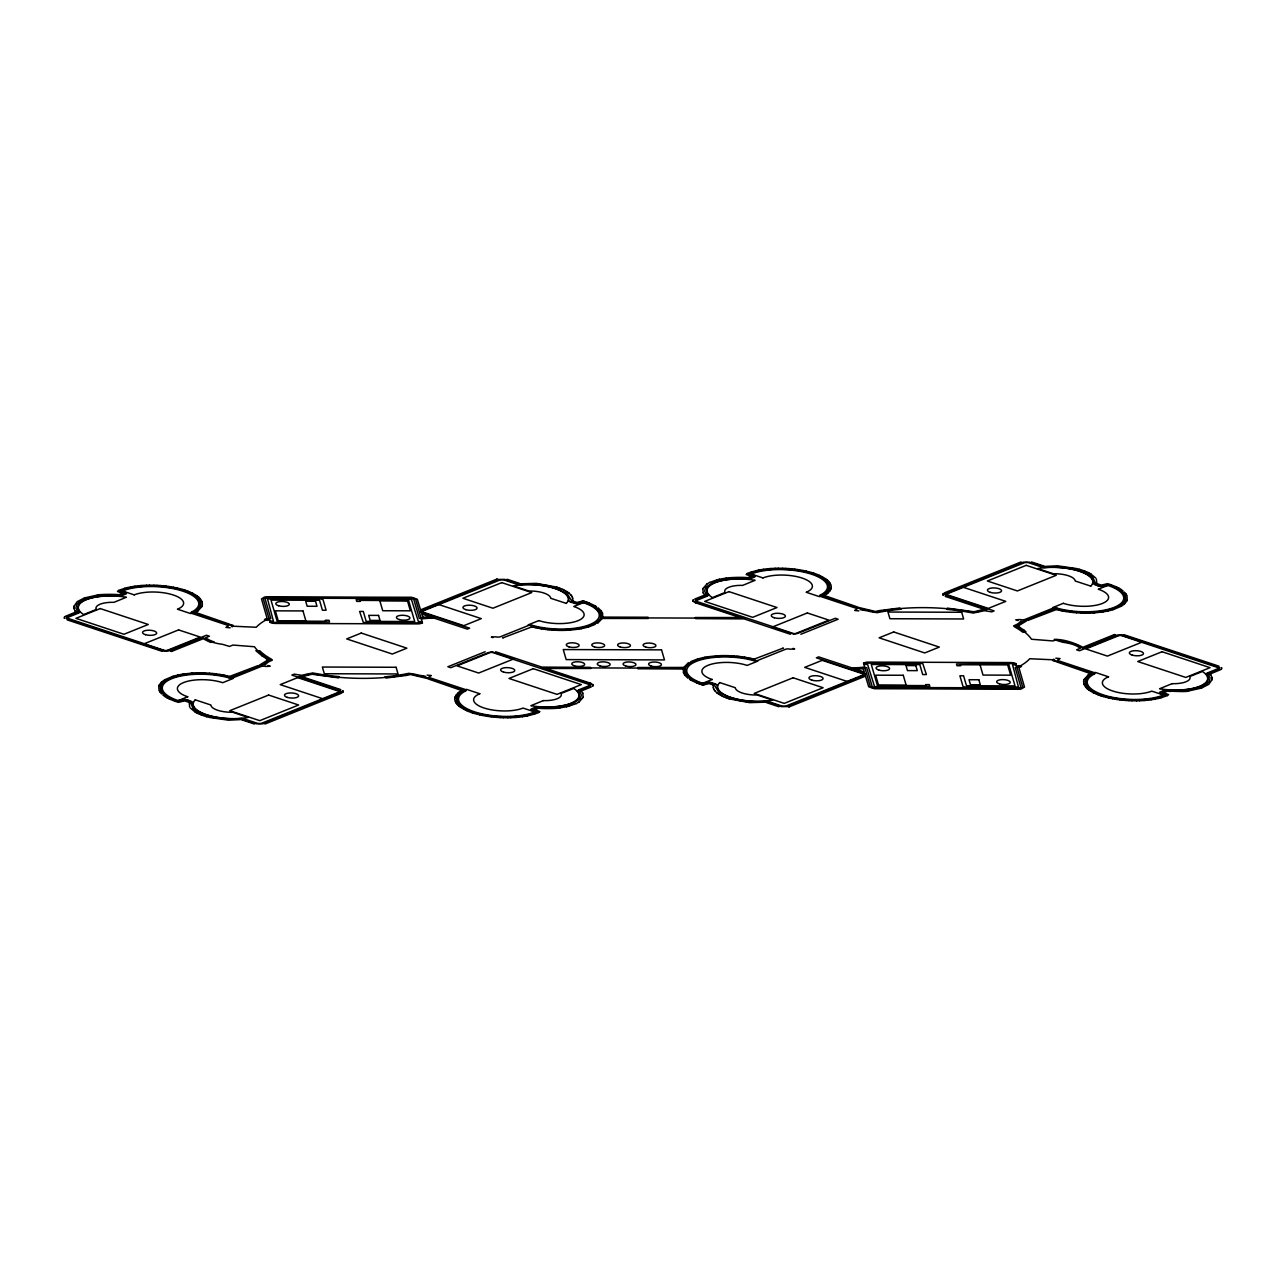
<?xml version="1.0" encoding="UTF-8"?>
<svg xmlns="http://www.w3.org/2000/svg" width="1286" height="1286" viewBox="0 0 1286 1286"><rect width="100%" height="100%" fill="white"/><g stroke="black" fill="none" stroke-linecap="round" stroke-linejoin="round"><path stroke-width="1.5" d="M73.849 607.313L73.945 606.333M454.794 698.587L455.035 700.757M831.206 587.413L830.965 585.243M1212.151 678.686L1212.055 679.667M202.4 604.902L202.047 601.639M420.313 611.734L422.355 613.358M454.794 698.555L455.131 696.948M592.621 686.097L592.46 686.258A3.086 1.109 2.7 0 0 592.701 686.017L592.959 685.342M693.041 600.658L693.299 599.983A3.086 1.109 2.7 0 1 693.492 599.806L693.379 599.903M831.206 587.445L830.869 589.052M865.671 674.443L863.645 672.642M1083.6 681.098L1083.953 684.361M190.81 703.185L193.318 709.068L202.24 714.325M1095.19 582.815L1092.682 576.932L1083.76 571.675M572.704 600.305L572.688 598.311M713.296 685.695L713.312 687.688M190.81 703.185C189.363 696.449 179.317 703.249 175.925 700.693M1095.19 582.815C1096.62 589.551 1107.053 582.896 1110.075 585.307M572.704 600.305L571.338 601.8L568.444 600.948A36.651 13.133 2.7 0 0 519.817 584.825L517.181 583.924L536.391 583.362L556.886 587.139M713.296 685.695L714.486 684.232L717.556 684.988A36.651 13.133 2.7 0 0 766.183 701.175L768.819 702.076L749.642 702.638L729.114 698.861M158.757 686.306L159.014 690.116M202.4 604.934L201.918 606.526M602.764 616.958L602.523 613.165M683.236 669.041L683.477 672.835M1083.6 681.066L1084.082 679.474M1127.243 599.694L1126.986 595.884M73.945 606.317L77.273 601.623L84.474 597.942M1212.055 679.683L1208.727 684.377L1201.526 688.058M158.773 686.274L159.4 684.715M602.716 617.103L648.064 617.248A4.019 1.447 2.7 0 0 648.273 618.486L602.186 618.453M683.236 669.009L637.936 668.752A4.019 1.447 2.7 0 0 637.727 667.514L683.863 667.434M1127.227 599.726L1126.6 601.285M583.121 697.35L582.815 693.106M702.879 588.65L703.185 592.894M583.121 697.366L579.118 701.963M702.879 588.634L706.882 584.037M455.148 696.932L455.919 695.372M830.852 589.068L830.081 590.628M199.828 606.863C201.404 590.435 176.021 588.988 164.286 586.593M161.216 684.891L160.846 690.116M201.902 606.558L197.835 611.043M457.43 696.08L456.884 700.774M828.57 589.92L829.116 585.226M1084.098 679.442L1088.165 674.957M1124.784 601.109L1125.154 595.884M1086.172 679.137C1084.596 695.565 1109.979 697.012 1121.713 699.407M75.376 611.364L77.433 612.827L80.07 612.088A36.651 13.133 2.7 0 1 119.357 596.174C127.893 593.843 99.392 594.084 97.382 595.064M1210.624 674.636L1208.567 673.173L1205.93 673.912A36.651 13.133 2.7 0 1 1166.643 689.826L1164.393 690.502L1170.324 691.53M199.828 606.863L192.996 612.827L233.039 626.202L256.252 627.263A100.485 36.008 2.7 0 1 268.083 618.823L268.951 618.405M159.416 684.682L161.425 682.159M161.232 684.891L161.859 683.895M457.43 696.08L464.262 690.116L423.833 676.613A26.25 9.404 2.7 0 1 412.292 674.218L409.929 673.896A100.485 36.008 2.7 0 1 312.369 673.591L310.199 673.896A26.25 9.404 2.7 0 1 300.024 676.227L299.059 676.613L339.15 689.907L341.224 691.53M602.121 618.598L598.311 622.569M683.879 667.402L687.688 663.431M828.57 589.92L821.738 595.884L862.167 609.387A26.25 9.404 2.7 0 1 873.708 611.782L876.071 612.104A100.485 36.008 2.7 0 1 973.631 612.409L975.801 612.104M1124.768 601.109L1124.141 602.105M1126.584 601.318L1124.575 603.841M1086.172 679.137L1093.004 673.173L1052.961 659.798L1029.748 658.737A100.485 36.008 2.7 0 1 1017.917 667.177L1017.049 667.595M580.324 698.764L581.385 694.987L579.359 690.743L590.21 686.29L590.869 684.65M705.676 587.236L704.615 591.013L706.609 595.305L695.79 599.71L695.131 601.35M64.573 616.926L64.348 617.344A3.086 1.109 2.7 0 0 64.316 617.441L64.429 618.132M259.274 665.232L268.276 659.734L267.343 659.22M341.111 691.932L262.714 723.825L256.573 723.809L241.43 719.244M342.912 692.157L342.799 692.318A3.086 1.109 2.7 0 0 342.96 692.077L343.041 691.386M420.409 611.348L498.823 579.456L504.466 579.359L518.837 583.989L523.129 583.844M455.935 695.34L457.639 693.331M830.065 590.66L828.361 592.669M865.591 674.652L787.177 706.544L781.534 706.641L767.276 702.027L762.871 702.156M943.088 593.843L943.201 593.682A3.086 1.109 2.7 0 0 943.04 593.923L942.96 594.614M944.888 594.068L1023.286 562.175L1029.427 562.191L1044.57 566.756M1026.726 620.768L1017.724 626.266L1018.657 626.78M1221.427 669.074L1221.652 668.656A3.086 1.109 2.7 0 0 1221.684 668.559L1221.571 667.868M580.324 698.764L571.177 704.519M705.676 587.236L714.823 581.481M161.875 683.895L169.479 678.558M1124.125 602.105L1116.521 607.442M121.511 595.772L125.803 594.036A3.135 1.125 2.7 0 0 125.289 592.476L121.704 591.287L122.459 590.965A42.968 15.4 2.7 0 1 181.181 590.628A42.968 15.4 2.7 0 1 191.71 611.975M582.815 693.09L580.516 690.293L577.205 690.855A36.651 13.133 2.7 0 1 537.918 706.77C530.25 709.165 557.433 708.843 559.892 707.879M703.185 592.91L705.484 595.707L708.795 595.145A36.651 13.133 2.7 0 1 748.082 579.23C755.38 576.466 729.017 577.382 726.108 578.121M66.55 616.991L66.39 618.293M1219.449 669.009L1219.61 667.707M161.457 682.127L164.64 679.796M457.671 693.315L459.423 691.9M828.329 592.685L826.577 594.1M1124.543 603.873L1121.36 606.204M66.567 616.958L77.867 612.249L75.922 608.198L76.678 604.613L80.279 601.157L86.098 598.44M1219.433 669.041L1208.133 673.751L1210.078 677.802L1209.322 681.387L1206.011 684.666L1199.902 687.56M197.803 611.075L196.42 611.959M459.472 691.868L460.854 690.984M598.279 622.585L596.897 623.469M687.721 663.415L689.103 662.531M826.528 594.132L825.146 595.016M1088.197 674.925L1089.58 674.041M706.898 584.021L709.727 582.413M579.102 701.979L576.273 703.587M65.216 616.396L75.922 612.007M164.672 679.78L173.063 676.275M1121.328 606.22L1112.937 609.725M1220.784 669.604L1210.078 673.993M195.601 612.425L229.535 624.192M461.658 690.518L427.74 678.751M824.342 595.482L858.26 607.249M1090.399 673.575L1056.465 661.808M119.18 591.287C133.824 594.18 113.779 596.318 110.419 595.048M595.257 624.369L588.474 627.005M747.905 574.344C762.614 577.253 742.376 579.375 739.145 578.105M538.014 711.688C523.482 708.682 543.689 706.48 546.855 707.895M690.743 661.631L697.526 658.995M1166.756 694.745C1149.314 688.267 1185.162 693.09 1188.618 690.936M709.743 582.413L717.25 579.777M576.257 703.587L568.75 706.223M118.617 590.419L117.428 591.447L122.475 593.248L118.923 594.695M119.26 591.255L129.484 587.943M341.787 693.074L264.9 724.05M747.343 573.476L746.153 574.504L751.201 576.305L747.648 577.735M747.986 574.312L758.226 571M538.014 711.688L527.774 715M538.657 712.524L539.895 711.56L534.799 709.695L538.352 708.264M944.213 592.926L1021.1 561.95M1166.74 694.745L1156.516 698.057M1167.383 695.581L1168.636 694.617L1163.525 692.752L1167.077 691.305M118.666 590.403L124.806 588.265M169.495 678.558L172.292 677.465M747.391 573.443L751.329 571.981M538.609 712.557L534.671 714.019M1116.505 607.442L1113.708 608.535M1167.334 695.597L1161.194 697.735M79.073 612.859L68.624 617.071A3.713 1.334 2.7 0 0 69.106 618.775L164.303 650.33A3.713 1.334 2.7 0 0 168.964 650.346L206.516 635.236L209.393 636.2L205.696 637.679L206.548 638.322A24.418 8.745 2.7 0 0 214.183 641.907L210.486 642.389L203.172 638.74L172.099 651.214M170.668 650.732L203.092 637.679L204.876 638.547A26.283 9.42 2.7 0 0 222.414 644.302L229.519 646.424L232.911 645.058L254.499 646.745A100.485 36.008 2.7 0 0 269.996 659.541L269.369 660.361A26.25 9.404 2.7 0 0 264.048 664.299L231.544 677.352L224.745 676.05M230.178 627.825L225.934 627.407L227.509 626.764A3.713 1.334 2.7 0 0 227.011 625.076L192.241 613.535A3.135 1.125 2.7 0 1 191.55 612.04M258.084 665.601L229.599 676.452M265.012 664.926L266.379 663.672A24.418 8.745 2.7 0 1 269.401 661.47L272.375 660.12L271.507 659.22A98.588 35.333 2.7 0 1 259.788 650.78L255.882 650.7L262.119 655.924M496.621 579.214L420.522 609.869L417.323 599.244L411.52 597.267L264.546 597.025L261.492 598.922L267.038 618.148L264.498 619.627A4.019 1.447 2.7 0 1 267.44 620.382L270.799 618.47L265.221 599.228A3.086 1.109 2.7 0 1 267.665 598.103L410.781 598.553A3.086 1.109 2.7 0 1 413.835 599.565L419.3 618.277L422.724 618.759A67.708 24.273 2.7 0 1 433.848 618.036L467.316 629.111L469.647 628.179L423.271 612.795A3.713 1.334 2.7 0 1 422.772 611.091L499.756 580.082A3.713 1.334 2.7 0 1 504.433 580.099L517.422 584.407M581.995 601.446C568.187 609.21 571.45 588.57 557.899 588.425M503.437 637.663L531.938 626.829M427.097 675.118L431.324 675.536L429.765 676.179A3.713 1.334 2.7 0 0 430.247 677.883L465.018 689.409A3.135 1.125 2.7 0 1 465.709 690.904M485.16 651.729L447.866 666.759L450.759 667.707L488.294 652.597A3.713 1.334 2.7 0 1 492.972 652.613L588.152 684.168A3.713 1.334 2.7 0 1 588.65 685.872L578.186 690.1M694.697 599.083L704.648 595.064M707.814 595.9L697.35 600.128A3.713 1.334 2.7 0 0 697.848 601.832L793.028 633.387A3.713 1.334 2.7 0 0 797.706 633.403L835.241 618.293L838.134 619.241L800.84 634.271M750.252 578.813L754.528 577.076A3.135 1.125 2.7 0 0 754.014 575.533L750.429 574.344L751.201 574.022A42.968 15.4 2.7 0 1 809.907 573.685A42.968 15.4 2.7 0 1 820.436 595.032M535.748 707.187L531.52 708.891A3.135 1.125 2.7 0 0 531.986 710.467L535.571 711.656L534.799 711.978A42.968 15.4 2.7 0 1 476.093 712.315A42.968 15.4 2.7 0 1 465.564 690.968M581.352 690.936L591.303 686.917M858.903 610.882L854.676 610.464L856.235 609.821A3.713 1.334 2.7 0 0 855.753 608.117L820.982 596.591A3.135 1.125 2.7 0 1 820.291 595.096M782.563 648.337L754.062 659.171M704.005 684.554C717.829 676.597 714.678 697.591 728.101 697.575M789.379 706.786L865.478 676.131L868.677 686.756L874.48 688.733L1021.052 689.055L1024.508 687.078L1018.962 667.852L1021.502 666.373A4.019 1.447 2.7 0 1 1018.56 665.618L1015.217 667.595L1020.811 686.901A3.086 1.109 2.7 0 1 1018.335 687.897L875.219 687.447A3.086 1.109 2.7 0 1 872.165 686.435L866.7 667.723L863.276 667.241A67.708 24.273 2.7 0 1 852.152 667.964L818.684 656.889L816.353 657.821L862.729 673.205A3.713 1.334 2.7 0 1 863.227 674.909L786.244 705.918A3.713 1.334 2.7 0 1 781.566 705.901L768.594 701.609M1020.988 621.074L1019.621 622.328A24.418 8.745 2.7 0 1 1016.599 624.53L1013.625 625.88L1014.493 626.78A98.588 35.333 2.7 0 1 1022.354 631.876L1022.884 632.23A4.019 1.447 2.7 0 1 1025.971 631.812L1023.881 630.076M1027.916 620.399L1056.401 609.548M1055.822 658.175L1060.066 658.593L1058.491 659.236A3.713 1.334 2.7 0 0 1058.989 660.924L1093.759 672.465A3.135 1.125 2.7 0 1 1094.45 673.96M1113.901 634.786L1082.86 647.292C1074.598 642.807 1063.072 638.997 1054.231 639.48A4.019 1.447 2.7 0 1 1057.205 640.621L1063.152 642.325A24.418 8.745 2.7 0 1 1079.452 647.678L1080.304 648.321L1076.607 649.8L1079.484 650.764L1117.036 635.654A3.713 1.334 2.7 0 1 1121.697 635.67L1216.894 667.225A3.713 1.334 2.7 0 1 1217.376 668.929L1206.927 673.141M1115.332 635.268L1082.908 648.321L1081.124 647.453A26.283 9.42 2.7 0 0 1063.586 641.698L1056.481 639.576L1053.089 640.942L1031.501 639.255A100.485 36.008 2.7 0 0 1016.004 626.459L1016.631 625.639A26.25 9.404 2.7 0 0 1022 621.717L1054.456 608.648L1061.255 609.95M1164.473 690.244L1160.261 691.948A3.135 1.125 2.7 0 0 1160.711 693.524L1164.296 694.713L1163.541 695.035A42.968 15.4 2.7 0 1 1104.819 695.372A42.968 15.4 2.7 0 1 1094.29 674.025M170.652 650.748L162.856 650.716L68.222 619.354M172.035 651.246L171.167 651.52M496.701 579.182L497.569 578.909M503.373 637.695L502.505 637.969M782.627 648.305L783.495 648.031M789.299 706.818L788.431 707.091M1113.965 634.754L1114.833 634.48M1115.348 635.252L1123.144 635.284L1217.778 666.646M84.49 597.926L97.35 595.08M1201.51 688.074L1188.65 690.92M86.098 598.424L97.141 595.9L110.403 595.048M714.839 581.481L725.867 578.957L739.145 578.105M571.161 704.519L560.133 707.043L546.855 707.895M1199.902 687.576L1188.859 690.1L1175.597 690.952M172.308 677.465L182.532 674.925M1113.692 608.535L1103.468 611.075M751.394 571.965L758.354 570.164M534.606 714.035L527.646 715.836M173.112 676.259L177.741 675.07M588.409 627.021L581.256 628.725M697.591 658.979L704.744 657.275M1112.888 609.741L1108.259 610.93M124.871 588.232L127.153 587.654M1161.129 697.768L1158.847 698.346M717.266 579.761L719.453 579.247M568.734 706.239L566.547 706.753M127.218 587.638L130.899 586.866M1158.782 698.362L1155.101 699.134M719.485 579.247L726.076 578.121M566.515 706.753L559.924 707.879M129.5 587.943L131.911 587.461M177.806 675.054L182.901 674.105M758.242 571L760.653 570.518M527.758 715L525.347 715.482M1108.194 610.946L1103.099 611.895M1156.5 698.057L1154.089 698.539M758.418 570.148L759.624 569.907M526.376 716.093L527.582 715.852M405.99 675.471L410.7 674.539L427.032 678.445M880.01 610.529L875.3 611.461L859.096 607.571M130.963 586.85L134.885 586.207M131.928 587.461L146.781 585.918M759.705 569.907L763.611 569.264M760.669 570.502L775.522 568.975M581.192 628.741L578.62 629.175M405.974 675.471L386.105 678.011A4.019 1.447 2.7 0 0 384.948 676.79L384.948 676.79A98.588 35.333 2.7 0 0 408.852 673.301L415.378 674.33A24.418 8.745 2.7 0 0 421.872 675.68L425.537 676.323M880.026 610.529L899.895 607.989A4.019 1.447 2.7 0 0 901.052 609.21L901.1 609.226A98.588 35.333 2.7 0 0 877.148 612.699L870.622 611.67A24.418 8.745 2.7 0 0 864.128 610.32L860.463 609.677M704.808 657.259L707.38 656.825M525.331 715.498L510.478 717.025M526.295 716.093L522.389 716.736M1154.072 698.539L1139.219 700.082M1155.037 699.15L1151.115 699.793M182.548 674.925L187.772 674.202M1103.452 611.075L1098.228 611.798M182.966 674.089L191.325 673.173M578.555 629.175L570.212 630.108M707.445 656.825L715.788 655.892M1103.034 611.911L1094.675 612.827M134.95 586.207L140.495 585.596M763.691 569.264L769.237 568.637M522.309 716.736L516.763 717.363M1151.05 699.793L1145.505 700.404M421.117 618.212L422.049 618.116A69.573 24.932 2.7 0 1 433.478 617.36L434.363 617.344L422.387 613.374M864.883 667.788L863.951 667.884A69.573 24.932 2.7 0 1 852.522 668.64L851.637 668.656L863.613 672.626M187.788 674.202L209.28 673.88M1098.212 611.798L1076.72 612.12M140.576 585.58L141.942 585.484M769.301 568.637L770.684 568.525M515.316 717.475L516.699 717.363M1144.058 700.516L1145.424 700.42M142.023 585.468L146.379 585.243M770.764 568.525L775.12 568.299M570.132 630.108L565.776 630.333M1093.213 612.924L1094.611 612.843M191.389 673.157L192.787 673.076M715.868 655.892L720.224 655.667M515.236 717.475L510.88 717.701M1143.977 700.532L1139.621 700.757M1045.791 566.676L1057.639 566.612M240.209 719.324L228.361 719.388M1093.132 612.924L1090.255 613.068M192.868 673.076L195.745 672.932M523.756 583.828L538.818 584.31M762.244 702.172L747.182 701.69M146.459 585.243L149.385 585.178M775.185 568.299L778.126 568.235M146.797 585.918L162.824 586.432M775.538 568.959L792.996 569.634M1090.174 613.068L1087.249 613.133M565.695 630.333L562.77 630.397M720.305 655.667L723.23 655.603M195.826 672.932L198.751 672.867M510.462 717.041L493.004 716.366M1139.203 700.082L1123.176 699.568M1139.541 700.757L1136.615 700.822M510.815 717.701L507.874 717.765M778.207 568.235L782.676 568.283M149.465 585.178L153.95 585.226M1087.168 613.133L1084.211 613.117M562.689 630.397L559.731 630.397M723.311 655.603L726.269 655.603M198.832 672.867L201.789 672.883M1136.535 700.822L1132.05 700.774M507.793 717.765L503.324 717.717M269.722 621.074L273.42 621.09L267.52 598.971L320.986 598.938L322.995 599.549L326.114 610.223L322.416 610.207L319.539 600.273L270.992 600.112L277.101 621.106L325.631 621.251L325.342 620.254L329.023 620.27L329.521 622.006L270.124 622.424L263.373 599.196A4.951 1.768 2.7 0 1 267.761 597.427L410.298 597.877A4.951 1.768 2.7 0 1 415.732 599.678L422.483 622.906L363.359 622.52L359.614 611.445L363.295 611.445L366.188 621.379L414.719 621.54L408.61 600.546L360.08 600.401L360.369 601.398L356.688 601.398L356.19 599.646L411.424 599.421L418.4 621.556L422.081 621.556M863.919 664.444L867.6 664.444L874.576 686.579L929.81 686.354L929.312 684.602L925.631 684.602L925.92 685.599L877.39 685.454L871.281 664.46L919.812 664.621L922.705 674.555L926.386 674.555L922.769 663.528L863.517 663.094L870.268 686.322A4.951 1.768 2.7 0 0 875.702 688.123L1018.239 688.573A4.951 1.768 2.7 0 0 1022.627 686.804L1015.876 663.576L956.479 664.058L956.977 665.73L960.658 665.746L960.369 664.749L1008.899 664.894L1015.008 685.888L966.461 685.727L963.584 675.793L959.886 675.777L963.005 686.451L965.014 687.062L1018.48 687.029L1012.58 664.91L1016.278 664.926M1175.581 690.952L1171.176 690.839M1084.13 613.117L1081.156 613.036M559.651 630.397L555.166 630.236M726.349 655.603L730.834 655.764M201.87 672.883L204.844 672.964M782.756 568.283L785.73 568.396M154.031 585.226L157.005 585.339M1131.969 700.774L1128.995 700.661M503.244 717.717L500.27 717.604M1081.076 613.036L1076.591 612.779M204.924 672.964L209.409 673.221M1057.639 566.612L1072.91 568.525M228.361 719.388L213.09 717.475M785.81 568.396L788.784 568.589M157.085 585.339L160.043 585.532M555.086 630.236L552.112 630.06M730.914 655.764L733.888 655.94M1128.915 700.661L1125.957 700.468M500.19 717.604L497.216 717.411M788.865 568.589L794.812 569.168M1076.703 612.12L1068.103 611.171M1076.511 612.779L1073.553 612.522M160.123 585.532L166.071 586.111M552.032 630.044L549.09 629.802M733.968 655.956L736.91 656.198M1125.877 700.468L1119.929 699.889M209.489 673.221L212.447 673.478M209.296 673.88L217.897 674.828M497.135 717.411L491.188 716.832M1072.058 612.361L1073.472 612.506M162.84 586.432L164.254 586.593M547.579 629.642L549.009 629.786M736.991 656.214L738.421 656.358M1121.746 699.407L1123.16 699.568M212.528 673.494L213.942 673.639M538.818 584.31L547.852 585.677M747.182 701.69L738.148 700.323M793.012 569.634C805.502 571.868 822.124 573.058 829.116 585.226M1070.563 612.2L1071.977 612.361M546.084 629.465L547.498 629.626M738.502 656.374L739.916 656.535M214.023 673.639L215.437 673.8M492.988 716.366C480.498 714.132 463.876 712.942 456.884 700.774M794.877 569.184L797.754 569.569M1070.482 612.184L1066.142 611.573M1055.645 661.486L1052.832 660.618A4.019 1.447 2.7 0 0 1053.379 659.268L1054.263 659.38M1119.849 699.873L1116.971 699.488M546.003 629.465L541.679 628.854M739.997 656.535L744.321 657.146M166.151 586.127L169.029 586.512M230.242 624.514L233.168 625.382A4.019 1.447 2.7 0 0 232.621 626.732L231.737 626.62M215.518 673.816L219.858 674.427M491.123 716.816L488.246 716.431M1076.703 568.573L1058.073 565.904L1041.644 566.644L1044.296 567.544A36.651 13.133 2.7 0 1 1092.923 583.667L1096.878 584.085L1096.363 579.005M209.296 717.427L227.927 720.096L244.356 719.356L241.704 718.456A36.651 13.133 2.7 0 1 193.077 702.333L189.171 701.851L189.637 706.995M797.834 569.585L799.217 569.794M1068.087 611.171L1061.272 609.95M1115.509 699.262L1116.891 699.471M169.109 586.529L170.491 586.737M217.913 674.828L224.728 676.05M486.783 716.206L488.166 716.415M1064.712 611.332L1066.078 611.557M799.297 569.794L803.493 570.55M1115.444 699.246L1112.647 698.764M744.401 657.162L745.767 657.387M540.233 628.613L541.599 628.838M170.556 586.754L173.353 587.236M486.703 716.206L482.507 715.45M219.922 674.443L221.288 674.668M1063.281 611.075L1064.631 611.316M745.848 657.403L749.979 658.207M540.152 628.597L536.021 627.793M221.369 674.684L222.719 674.925M1061.882 610.802L1063.2 611.059M1112.583 698.748L1108.5 697.912M173.417 587.252L177.5 588.088M222.799 674.941L224.118 675.198M547.868 585.677L557.899 588.425M738.132 700.323L728.101 697.575M1060.5 610.512L1061.802 610.786M803.557 570.566L806.242 571.145M482.443 715.434L479.758 714.855M224.198 675.214L225.5 675.488M1072.91 568.525L1075.707 569.151M213.09 717.475L210.293 716.849M1060.42 610.496L1056.481 609.564M750.059 658.223L751.345 658.512M534.654 627.488L535.94 627.777M225.58 675.504L229.519 676.436M1107.455 583.635L1101.427 585.146L1097.022 583.683M806.306 571.161L811.434 572.495M1108.419 697.896L1103.292 696.546M751.41 658.528L753.998 659.155M534.59 627.472L532.002 626.845M177.581 588.104L182.708 589.454M479.694 714.839L474.566 713.505M178.545 702.365L184.573 700.854L188.978 702.317M1075.723 569.151L1079.935 570.325M210.277 716.849L206.065 715.675M1077.925 568.878L1079.661 569.36M208.075 717.122L206.339 716.64M583.185 600.964L576.948 602.411L572.543 600.964M702.928 685.068L709.052 683.589L713.457 685.036M582.044 601.446L594.18 606.51L600.675 613.149M703.86 684.538L691.064 679.008L685.325 672.851M1079.693 569.36L1084.548 570.968M206.307 716.64L201.452 715.032M1107.712 583.699L1111.265 584.841M1123.835 634.673L1218.935 666.18M1017.965 620.511L1015.795 619.804L1020.103 619.514A3.713 1.334 2.7 0 0 1024.781 619.53L1052.929 608.198A3.135 1.125 2.7 0 1 1057.012 608.117M811.514 572.527L812.672 572.881M1102.054 696.176L1103.227 696.53M583.249 600.98L584.407 601.334M701.593 684.666L702.751 685.02M182.773 589.47L183.946 589.824M473.328 713.119L474.486 713.473M268.035 665.489L270.205 666.196L265.897 666.486A3.713 1.334 2.7 0 0 261.219 666.47L233.071 677.802A3.135 1.125 2.7 0 1 228.988 677.883M162.165 651.327L67.065 619.82M178.288 702.301L174.735 701.159M1079.935 570.325L1083.76 571.659M1094.354 584.503L1099.643 586.255M186.357 699.745L191.646 701.497M206.065 715.675L202.24 714.341M812.736 572.897L813.877 573.267M1100.848 695.79L1101.989 696.16M556.902 587.155L560.583 588.441M584.471 601.35L585.612 601.719M700.388 684.281L701.529 684.65M729.098 698.845L725.417 697.559M184.011 589.84L185.152 590.21M472.123 712.733L473.264 713.103M1031.549 561.982L1043.862 566.065M1041.901 567.126L1028.913 562.818A3.713 1.334 2.7 0 0 1024.235 562.802L947.235 593.827A3.713 1.334 2.7 0 0 947.734 595.514L994.11 610.898L991.779 611.847L984.562 610.705A24.418 8.745 2.7 0 0 978.839 612.007L972.907 613.004A98.588 35.333 2.7 0 0 946.866 609.371A4.019 1.447 2.7 0 0 947.38 608.149L974.016 611.766L984.079 609.291L945.226 596.399M696.964 602.411L744.69 618.228L600.594 617.778L600.675 613.165M695.79 602.877L740.045 617.537L695.26 617.521A4.019 1.447 2.7 0 1 695.581 618.63L744.128 618.887L790.392 634.239M792.996 648.369L794.668 648.916L790.36 649.205A3.713 1.334 2.7 0 0 785.698 649.205L757.534 660.522A3.135 1.125 2.7 0 1 753.451 660.602M507.07 579.247L519.383 583.33M569.875 601.784L575.163 603.536A3.135 1.125 2.7 0 0 579.439 603.52L583.314 602.668A42.968 15.4 2.7 0 1 598.922 617.2L598.729 617.698A42.968 15.4 2.7 0 1 532.709 625.462M716.125 684.216L710.837 682.464A3.135 1.125 2.7 0 0 706.561 682.48L702.686 683.332A42.968 15.4 2.7 0 1 687.078 668.8L687.271 668.302A42.968 15.4 2.7 0 1 753.291 660.538M766.617 702.67L778.93 706.753M493.004 637.631L491.332 637.084L495.64 636.795A3.713 1.334 2.7 0 0 500.302 636.795L528.466 625.478A3.135 1.125 2.7 0 1 532.549 625.398M495.608 651.761L541.872 667.112L590.419 667.37A4.019 1.447 2.7 0 0 590.74 668.479L545.955 668.463L590.21 683.123M589.036 683.589L541.31 667.772L685.406 668.222L685.325 672.835M244.131 718.89L257.087 723.182A3.713 1.334 2.7 0 0 261.765 723.198L338.765 692.173A3.713 1.334 2.7 0 0 338.266 690.486L291.89 675.102L294.221 674.153L301.438 675.295A24.418 8.745 2.7 0 0 307.161 673.993L313.093 672.996A98.588 35.333 2.7 0 0 339.134 676.629A4.019 1.447 2.7 0 0 338.62 677.851L311.984 674.234L301.921 676.709L340.774 689.601M242.138 719.935L254.451 724.018M813.942 573.283L815.051 573.669M1099.691 695.388L1100.8 695.774M585.677 601.735L586.786 602.121M699.214 683.879L700.323 684.265M185.2 590.226L186.309 590.612M470.949 712.331L472.058 712.717M1111.329 584.873L1116.602 587.011M1110.091 585.307L1116.119 587.847M1217.794 666.662L1219.594 667.675M815.115 573.685L817.285 574.504M1099.626 695.372L1097.44 694.553M696.932 602.395L695.147 601.382M695.694 602.845L694.826 602.491A3.086 1.109 2.7 0 1 694.504 602.33M586.85 602.137L589.036 602.957M699.15 683.863L696.964 683.043M590.306 683.155L591.174 683.509A3.086 1.109 2.7 0 1 591.496 683.67M589.068 683.605L590.853 684.618M186.374 590.628L188.56 591.447M470.885 712.315L468.715 711.496M68.206 619.338L66.406 618.325M175.909 700.693L169.881 698.153M174.671 701.127L169.398 698.989M1084.58 570.984L1085.545 571.37M201.42 715.016L200.455 714.63M817.349 574.52L819.391 575.372M1097.376 694.536L1093.373 692.752M589.084 602.973L594.888 605.722M696.916 683.027L691.112 680.278M188.624 591.464L192.627 593.248M468.651 711.48L466.609 710.628M1086.541 571.772L1088.76 572.817M199.459 714.228L197.24 713.183M562.529 589.261L564.715 590.306M723.471 696.739L721.285 695.694M819.455 575.405L822.268 576.771M466.545 710.595L463.732 709.229M1116.65 587.043L1118.482 587.959M169.35 698.957L167.518 698.041M1088.792 572.833L1090.785 573.926M197.208 713.167L195.215 712.074M1116.135 587.847L1122.035 591.705L1125.154 595.884M1093.325 692.736L1089.194 690.293M192.675 593.264L196.806 595.707M169.865 698.153L163.965 694.295L160.846 690.116M1118.531 587.991L1119.367 588.441M822.317 576.803L825.532 578.764M463.683 709.197L460.468 707.236M166.633 697.559L167.469 698.009M1018.673 626.78L1019.766 627.423M266.234 658.577L267.327 659.22M565.953 590.981L567.046 591.656M720.047 695.019L718.954 694.344M1119.399 588.474L1120.99 589.438M594.936 605.738L596.527 606.719M691.064 680.262L689.473 679.281M166.601 697.526L165.01 696.562M1019.782 627.439L1023.865 630.06M266.218 658.561L262.135 655.94M1090.801 573.942L1095.688 577.993M195.199 712.058L190.312 708.007M1121.038 589.47L1123.112 590.981M164.962 696.53L162.888 695.019M718.231 693.861L716.993 692.929M567.769 592.139L569.007 593.071M1089.162 690.26L1087.217 688.733M825.58 578.78L826.898 579.793M460.42 707.22L459.102 706.207M196.838 595.74L198.783 597.267M687.978 678.236L684.731 675.07M598.022 607.764L601.269 610.93M716.977 692.929L714.791 690.727M569.023 593.071L571.209 595.273M826.946 579.825L828.618 581.385M459.054 706.175L457.382 704.615M1087.184 688.701L1085.625 687.126M198.816 597.299L200.375 598.874M1124.334 592.074L1125.748 593.666M943.458 595.386L943.104 594.968A3.086 1.109 2.7 0 1 943.024 594.759L943.056 594.871M693.572 601.703L693.411 601.526A3.086 1.109 2.7 0 1 693.267 601.334L693.041 600.755A3.086 1.109 2.7 0 0 693.09 601.012M592.428 684.297L592.589 684.473A3.086 1.109 2.7 0 1 592.733 684.666L592.959 685.245A3.086 1.109 2.7 0 0 592.91 684.988M342.542 690.614L342.896 691.032A3.086 1.109 2.7 0 1 342.976 691.241L342.944 691.129M161.666 693.926L160.252 692.334M828.65 581.417L829.92 583.024M457.35 704.583L456.08 702.976M1085.609 687.094L1083.969 684.393M200.391 598.906L202.031 601.607M714.775 690.711L714.116 689.73M571.225 595.289L571.884 596.27M1210.624 674.652L1211.283 675.632M75.376 611.348L74.717 610.368M1221.395 667.611L1221.523 667.788A3.086 1.109 2.7 0 1 1221.604 668.093M1125.764 593.682L1126.745 595.305M684.715 675.037L683.493 672.867M601.285 610.963L602.507 613.133M160.236 692.318L159.255 690.695M64.605 618.389L64.477 618.212A3.086 1.109 2.7 0 1 64.396 617.907M829.936 583.04L830.772 584.664M456.064 702.96L455.228 701.336M714.1 689.714L713.617 688.717M571.9 596.286L572.383 597.283M944.808 594.646L986.941 609.387L985.976 609.773A26.25 9.404 2.7 0 0 975.849 612.12M713.617 688.701L713.312 687.705M572.383 597.299L572.688 598.295M1211.766 676.661L1212.055 677.658M74.234 609.339L73.945 608.342M1007.742 665.119L1010.651 675.166L983.018 675.07L980.093 665.023M1212.055 677.674L1212.151 678.67M73.945 608.326L73.849 607.33M863.758 663.881A4.951 1.768 2.7 0 1 868.146 662.113L1010.683 662.563A4.951 1.768 2.7 0 1 1016.117 664.364M422.242 622.119A4.951 1.768 2.7 0 1 417.854 623.887L275.317 623.437A4.951 1.768 2.7 0 1 269.883 621.636M693.058 600.482A3.086 1.109 2.7 0 1 693.138 600.305M1057.188 608.182A42.968 15.4 2.7 0 0 1115.46 606.799A42.968 15.4 2.7 0 0 1107.793 585.403L1103.918 586.255A3.135 1.125 2.7 0 1 1099.626 586.271M592.942 685.518A3.086 1.109 2.7 0 1 592.862 685.695M228.812 677.818A42.968 15.4 2.7 0 0 170.54 679.201A42.968 15.4 2.7 0 0 178.207 700.597L182.082 699.745A3.135 1.125 2.7 0 1 186.374 699.729M195.279 699.841L195.231 699.889A36.169 12.956 2.7 0 0 206.628 714.727A36.169 12.956 2.7 0 0 248.15 717.427L232.718 712.251A18.502 6.639 2.7 0 1 210.856 705.001L195.279 699.841M566.29 603.391L550.697 598.279A18.502 6.639 2.7 0 0 528.803 591.03L513.371 585.837A36.169 12.956 2.7 0 1 554.909 588.538A36.169 12.956 2.7 0 1 566.29 603.391M719.758 682.577L719.71 682.609A36.169 12.956 2.7 0 0 731.091 697.462A36.169 12.956 2.7 0 0 772.629 700.163L757.197 694.987A18.502 6.639 2.7 0 1 735.319 687.721L719.758 682.577M1090.769 586.111L1075.176 580.999A18.502 6.639 2.7 0 0 1053.282 573.749L1037.85 568.573A36.169 12.956 2.7 0 1 1079.372 571.273A36.169 12.956 2.7 0 1 1090.769 586.111M96.241 609.468L83.67 614.531A36.169 12.956 2.7 0 1 86.371 599.694A36.169 12.956 2.7 0 1 126.398 597.251L113.956 602.33A18.502 6.639 2.7 0 0 96.273 609.468M100.228 608.567L75.954 618.341L123.986 634.271L148.26 624.482L100.228 608.567M178.593 629.899L143.63 643.997L165.251 651.15L200.214 637.068L178.593 629.899M187.724 696.771L177.05 701.079A44.833 16.059 2.7 0 1 170.395 678.188A44.833 16.059 2.7 0 1 233.377 678.381L222.703 682.689A27.826 9.966 2.7 0 0 183.593 682.561A27.826 9.966 2.7 0 0 187.724 696.771M361.253 633.05L346.69 638.917L392.31 654.044L406.874 648.176L361.253 633.05M438.076 604.307L420.586 611.348L463.812 625.671L481.302 618.63L438.076 604.307M501.749 582.622L462.896 598.263L492.924 608.23L531.777 592.573L501.749 582.622M297.709 677.593L280.235 684.634L323.461 698.973L340.935 691.932L297.709 677.593M268.613 695.051L229.76 710.708L259.772 720.658L298.625 705.001L268.613 695.051M538.834 620.591L528.144 624.9A44.833 16.059 2.7 0 0 591.142 625.092A44.833 16.059 2.7 0 0 584.487 602.202L573.797 606.51A27.826 9.966 2.7 0 1 577.928 620.72A27.826 9.966 2.7 0 1 538.834 620.591M492.024 651.793L457.06 665.875L478.665 673.044L513.644 658.962L492.024 651.793M533.288 668.672L508.999 678.461L557.031 694.376L581.32 684.602L533.288 668.672M724.982 592.524L712.412 597.588A36.169 12.956 2.7 0 1 715.096 582.735A36.169 12.956 2.7 0 1 755.139 580.291L742.697 585.387A18.502 6.639 2.7 0 0 724.999 592.524M728.969 591.624L704.68 601.398L752.712 617.328L777.001 607.539L728.969 591.624M543.303 700.613L530.861 705.709A36.169 12.956 2.7 0 0 570.904 703.265A36.169 12.956 2.7 0 0 573.669 688.46L561.017 693.475A18.502 6.639 2.7 0 1 543.303 700.613M807.335 612.956L772.356 627.038L793.976 634.207L828.94 620.125L807.335 612.956M712.203 679.49L701.513 683.798A44.833 16.059 2.7 0 1 694.858 660.908A44.833 16.059 2.7 0 1 757.856 661.1L747.166 665.409A27.826 9.966 2.7 0 0 708.072 665.28A27.826 9.966 2.7 0 0 712.203 679.49M962.539 587.027L945.065 594.068L988.291 608.407L1005.765 601.366L962.539 587.027M1026.228 565.342L987.375 580.999L1017.387 590.949L1056.24 575.292L1026.228 565.342M822.188 660.329L804.698 667.37L847.924 681.693L865.414 674.652L822.188 660.329M893.69 631.956L879.126 637.824L924.747 652.95L939.31 647.083L893.69 631.956M793.076 677.77L754.223 693.427L784.251 703.378L823.104 687.737L793.076 677.77M1063.297 603.311L1052.623 607.619A44.833 16.059 2.7 0 0 1115.605 607.812A44.833 16.059 2.7 0 0 1108.95 584.921L1098.276 589.229A27.826 9.966 2.7 0 1 1102.407 603.439A27.826 9.966 2.7 0 1 1063.297 603.311M1120.749 634.85L1085.786 648.932L1107.407 656.101L1142.37 642.003L1120.749 634.85M1162.014 651.729L1137.74 661.518L1185.772 677.433L1210.046 667.659L1162.014 651.729M1172.044 683.67L1159.602 688.749A36.169 12.956 2.7 0 0 1199.629 686.306A36.169 12.956 2.7 0 0 1202.394 671.517L1189.759 676.532A18.502 6.639 2.7 0 1 1172.044 683.67M422.981 617.312L421.728 614.001L430.215 616.814L423.03 617.312M863.292 668.656L855.785 669.186L864.272 671.999L863.292 668.656M407.453 600.771L379.804 600.691L382.73 610.737L410.363 610.818L407.453 600.771M315.52 601.253L305.698 601.237L307.161 606.253L316.983 606.285L315.52 601.253M961.687 612.265L887.951 612.04L889.912 618.727L963.632 618.968L961.687 612.265M302.982 610.93L275.349 610.834L278.258 620.881L305.907 620.977L302.982 610.93M378.55 615.399L368.728 615.367L370.191 620.399L380.013 620.431L378.55 615.399M661.551 649.864L563.252 649.559L566.178 659.605L664.476 659.911L661.551 649.864M915.809 665.601L905.987 665.569L907.45 670.601L917.272 670.633L915.809 665.601M396.088 667.273L322.368 667.032L324.313 673.735L398.049 673.96L396.088 667.273M903.27 675.263L875.637 675.182L878.547 685.229L906.196 685.309L903.27 675.263M978.839 679.747L969.017 679.715L970.48 684.747L980.302 684.763L978.839 679.747M1108.548 676.806L1095.334 672.417A44.833 16.059 2.7 0 0 1101.989 695.308A44.833 16.059 2.7 0 0 1164.971 695.517L1151.774 691.129A27.826 9.966 2.7 0 1 1112.679 691A27.826 9.966 2.7 0 1 1108.548 676.806M762.968 577.928L749.754 573.54A44.833 16.059 2.7 0 1 812.736 573.749A44.833 16.059 2.7 0 1 819.407 596.64L806.193 592.251A27.826 9.966 2.7 0 0 802.062 578.041A27.826 9.966 2.7 0 0 762.968 577.928M479.807 693.749L466.593 689.36A44.833 16.059 2.7 0 0 473.264 712.251A44.833 16.059 2.7 0 0 536.246 712.46L523.032 708.072A27.826 9.966 2.7 0 1 483.938 707.959A27.826 9.966 2.7 0 1 479.807 693.749M134.226 594.871L121.029 590.483A44.833 16.059 2.7 0 1 184.011 590.692A44.833 16.059 2.7 0 1 190.666 613.583L177.452 609.194A27.826 9.966 2.7 0 0 173.321 595A27.826 9.966 2.7 0 0 134.226 594.871M645.765 647.115A6.494 2.331 2.7 0 0 655.956 645.845A6.494 2.331 2.7 0 0 646.778 643.145A6.494 2.331 2.7 0 0 645.765 647.115M651.279 666.1A6.494 2.331 2.7 0 0 661.47 664.83A6.494 2.331 2.7 0 0 652.291 662.113A6.494 2.331 2.7 0 0 651.279 666.1M620.27 647.035A6.494 2.331 2.7 0 0 630.462 645.765A6.494 2.331 2.7 0 0 621.283 643.064A6.494 2.331 2.7 0 0 620.27 647.035M625.784 666.019A6.494 2.331 2.7 0 0 635.975 664.749A6.494 2.331 2.7 0 0 626.796 662.033A6.494 2.331 2.7 0 0 625.784 666.019M594.453 646.954A6.494 2.331 2.7 0 0 604.661 645.685A6.494 2.331 2.7 0 0 595.482 642.984A6.494 2.331 2.7 0 0 594.453 646.954M599.983 665.939A6.494 2.331 2.7 0 0 610.175 664.669A6.494 2.331 2.7 0 0 600.996 661.952A6.494 2.331 2.7 0 0 599.983 665.939M568.959 646.874A6.494 2.331 2.7 0 0 579.166 645.604A6.494 2.331 2.7 0 0 569.987 642.904A6.494 2.331 2.7 0 0 568.959 646.874M574.488 665.859A6.494 2.331 2.7 0 0 584.68 664.589A6.494 2.331 2.7 0 0 575.501 661.872A6.494 2.331 2.7 0 0 574.488 665.859M1132.307 655.153A7.105 2.556 2.7 0 0 1143.479 653.754A7.105 2.556 2.7 0 0 1133.432 650.796A7.105 2.556 2.7 0 0 1132.307 655.153M990.381 592.396A7.105 2.556 2.7 0 0 1001.553 590.997A7.105 2.556 2.7 0 0 991.49 588.04A7.105 2.556 2.7 0 0 990.381 592.396M774.22 617.746A7.105 2.556 2.7 0 0 785.392 616.348A7.105 2.556 2.7 0 0 775.345 613.39A7.105 2.556 2.7 0 0 774.22 617.746M811.9 680.165A7.105 2.556 2.7 0 0 823.072 678.767A7.105 2.556 2.7 0 0 813.025 675.809A7.105 2.556 2.7 0 0 811.9 680.165M145.495 634.689A7.105 2.556 2.7 0 0 156.667 633.291A7.105 2.556 2.7 0 0 146.62 630.333A7.105 2.556 2.7 0 0 145.495 634.689M287.437 697.43A7.105 2.556 2.7 0 0 298.609 696.048A7.105 2.556 2.7 0 0 288.546 693.074A7.105 2.556 2.7 0 0 287.437 697.43M503.582 672.096A7.105 2.556 2.7 0 0 514.754 670.697A7.105 2.556 2.7 0 0 504.707 667.739A7.105 2.556 2.7 0 0 503.582 672.096M465.902 609.677A7.105 2.556 2.7 0 0 477.074 608.278A7.105 2.556 2.7 0 0 467.027 605.32A7.105 2.556 2.7 0 0 465.902 609.677M878.917 670.119A6.8 2.443 2.7 0 0 889.607 668.784A6.8 2.443 2.7 0 0 879.978 665.955A6.8 2.443 2.7 0 0 878.917 670.119M999.543 683.895A6.8 2.443 2.7 0 0 1010.217 682.561A6.8 2.443 2.7 0 0 1000.604 679.715A6.8 2.443 2.7 0 0 999.543 683.895M399.255 619.547A6.8 2.443 2.7 0 0 409.929 618.212A6.8 2.443 2.7 0 0 400.316 615.383A6.8 2.443 2.7 0 0 399.255 619.547M278.628 605.77A6.8 2.443 2.7 0 0 289.318 604.452A6.8 2.443 2.7 0 0 279.705 601.607A6.8 2.443 2.7 0 0 278.628 605.77"/></g></svg>
